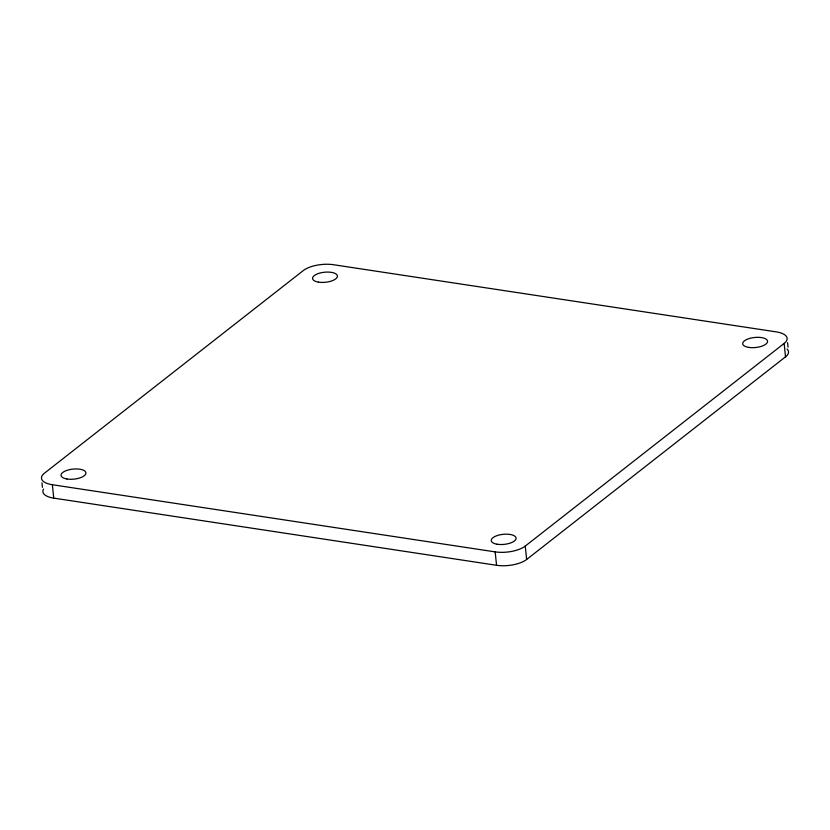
<?xml version="1.0" encoding="UTF-8"?>
<svg xmlns="http://www.w3.org/2000/svg" width="830" height="830" viewBox="0 0 830 830"><rect width="100%" height="100%" fill="white"/><g stroke="black" fill="none" stroke-linecap="round" stroke-linejoin="round"><path stroke-width="1.25" d="M52.363 484.73L495.178 551.888A22.078 8.912 -5.9 0 0 525.255 546.088L784.143 343.433A22.078 8.912 -5.9 0 0 776.258 331.876L333.442 264.708A22.078 8.912 -5.9 0 0 303.365 270.518L44.478 473.162A22.078 8.912 -5.9 0 0 52.363 484.73L53.742 498.125L496.558 565.292A22.078 8.912 -5.9 0 0 526.635 559.482L785.522 356.838A22.078 8.912 -5.9 0 0 787.12 349.025M787.577 342.676L788.043 347.148M784.143 343.433L785.522 356.838M525.255 546.088L526.635 559.482M495.178 551.888L496.558 565.292M41.956 482.853L42.423 487.324M53.742 498.125A22.078 8.912 -5.9 0 1 43.544 489.067M497.108 544.231A12.512 5.053 -5.9 0 0 516.094 538.421A12.512 5.053 -5.9 0 0 497.73 535.402A12.512 5.053 -5.9 0 0 497.108 544.231M748.598 347.376A12.512 5.053 -5.9 0 0 767.584 341.566A12.512 5.053 -5.9 0 0 749.22 338.536A12.512 5.053 -5.9 0 0 748.598 347.376M66.939 478.993A12.512 5.053 -5.9 0 0 85.936 473.183A12.512 5.053 -5.9 0 0 67.572 470.154A12.512 5.053 -5.9 0 0 66.939 478.993M318.43 282.127A12.512 5.053 -5.9 0 0 337.426 276.328A12.512 5.053 -5.9 0 0 319.062 273.298A12.512 5.053 -5.9 0 0 318.43 282.127"/></g></svg>
